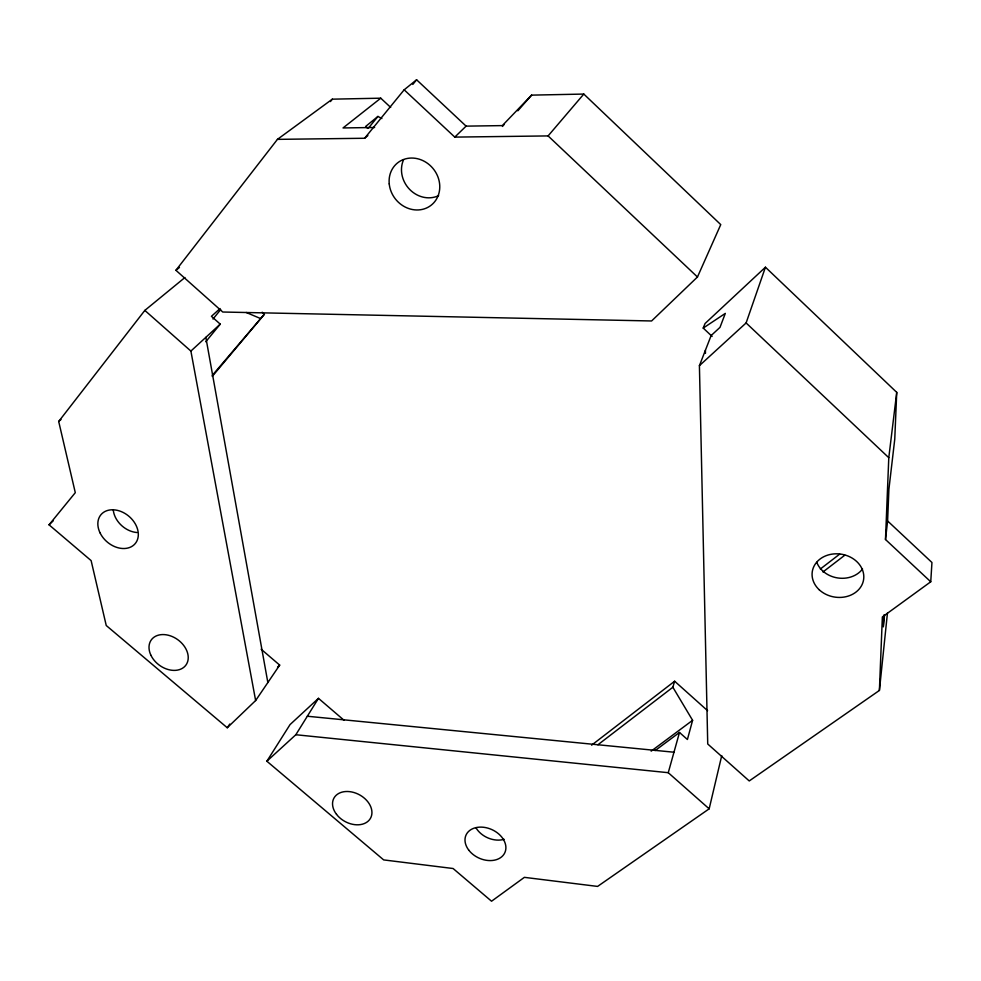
<?xml version="1.0" encoding="UTF-8"?>
<svg xmlns="http://www.w3.org/2000/svg" width="981" height="981" viewBox="0 0 981 981"><rect width="100%" height="100%" fill="white"/><g stroke="black" fill="none" stroke-linecap="round" stroke-linejoin="round"><path stroke-width="1.47" d="M703.218 328.071L725.315 313.393L719.993 327.372L711.139 335.551L699.416 365.655L707.73 743.99L749.239 780.95L879.405 690.44L882.36 616.963L930.748 581.782L931.95 562.505L887.609 520.972L888.909 489.249L894.758 439.181L896.732 392.363L765.438 267.212L705.057 323.522L703.218 328.071L712.12 336.434M930.748 581.782L885.487 539.501L888.786 457.698L896.732 392.363M883.771 615.099L883.292 626.884L884.568 614.903M879.405 690.44L887.449 613.015M885.487 539.501L887.609 520.972M343.988 720.213L318.469 698.337L290.045 724.591L266.869 761.219L383.669 859.908L453.099 868.516L491.555 901.22L524.381 877.345L597.588 886.419L709.165 808.822L721.746 755.603M707.595 710.698L674.646 681.219L672.856 687.24L692.598 720.312L687.411 739.502L679.49 732.464L655.1 750.588M709.165 808.822L668.257 772.697L679.49 732.464M699.416 365.655L746.112 322.945L765.438 267.212M697.466 276.998L720.753 224.612L583.805 94.066L531.592 95.132L502.321 125.605L466.098 126.132L454.792 137.107L404.16 89.811L364.625 138.26L277.439 139.363L175.918 270.302L222.761 312.019L651.592 320.971L697.466 276.998L548.097 135.918L454.792 137.107M266.869 761.219L295.833 734.732L318.469 698.337M184.943 277.513L144.832 310.401L58.701 421.474L75.292 492.67L49.05 524.823L91.123 560.605L106.242 625.51L227.249 727.743L255.636 700.544L279.683 665.106L261.142 649.214M227.249 727.743L229.787 724.052M330.438 101.57L332.326 99.167L380.763 98.186L390.696 107.432M213 319.033L220.676 309.591M368.28 128.29L377.943 116.432L381.891 118.542M412.805 84.427L416.606 79.78L466.098 126.132M205.777 341.768L220.234 324.135L211.43 316.311L220.075 308.549M212.203 375.478L264.404 314.214L262.16 312.216M212.252 376.397L264.404 314.214M548.097 135.918L583.805 94.066M502.468 126.439L504.283 124.379M517.833 110.804L531.592 95.132M277.537 667.178L279.683 665.106M49.05 524.823L53.317 520.703M255.636 700.544L190.89 351.075L220.234 324.135M58.701 421.474L60.994 419.512M364.625 138.26L367.875 135.55M377.943 116.432L365.643 126.451L367.765 128.413M404.16 89.811L416.606 79.78M175.918 270.302L179.462 267.457M380.763 98.186L343.031 127.947L374.607 127.481M591.604 745.18L674.646 681.219M820.337 569.017L839.675 554.13M597.907 744.787L672.856 687.24M822.961 571.984L844.825 555.185M651.163 751.152L692.598 720.312M277.439 139.363L332.326 99.167M307.335 716.24L673.972 752.219M295.833 734.732L668.257 772.697M246.256 312.485L260.1 318.347M144.832 310.401L190.89 351.075M746.112 322.945L888.786 457.698M205.838 337.354L267.85 682.531M705.4 350.291L705.462 353.356M137.156 532.536A22.011 16.702 40.7 0 1 113.269 509.887M504.124 839.319A20.957 15.537 24.3 0 1 475.969 827.768M438.63 195.636A26.462 23.838 52.4 0 1 409.751 189.517A26.462 23.838 52.4 0 1 403.51 159.891M862.532 569.005A25.457 21.423 8.6 0 1 837.872 577.981A25.457 21.423 8.6 0 1 816.781 562.309M100.013 532.781A22.404 16.824 40.5 0 0 135.01 543.83A22.404 16.824 40.5 0 0 119.216 510.856A22.404 16.824 40.5 0 0 100.013 532.781M150.951 655.333A21.41 15.733 36.2 0 0 184.833 666.381A21.41 15.733 36.2 0 0 170.069 635.737A21.41 15.733 36.2 0 0 150.951 655.333M336.52 814.353A20.871 15.181 28.7 0 0 370.389 818.448A20.871 15.181 28.7 0 0 349.8 791.655A20.871 15.181 28.7 0 0 336.52 814.353M468.611 849.926A21.312 15.635 24.4 0 0 503.927 854.316A21.312 15.635 24.4 0 0 483.817 827.302A21.312 15.635 24.4 0 0 468.611 849.926M389.236 183.901A27.002 24.194 51.5 0 0 429.273 206.55A27.002 24.194 51.5 0 0 424.785 161.583A27.002 24.194 51.5 0 0 389.236 183.901M819.123 589.679A25.972 21.705 9.1 0 0 862.728 583.033A25.972 21.705 9.1 0 0 831.962 554.142A25.972 21.705 9.1 0 0 819.123 589.679"/></g></svg>
